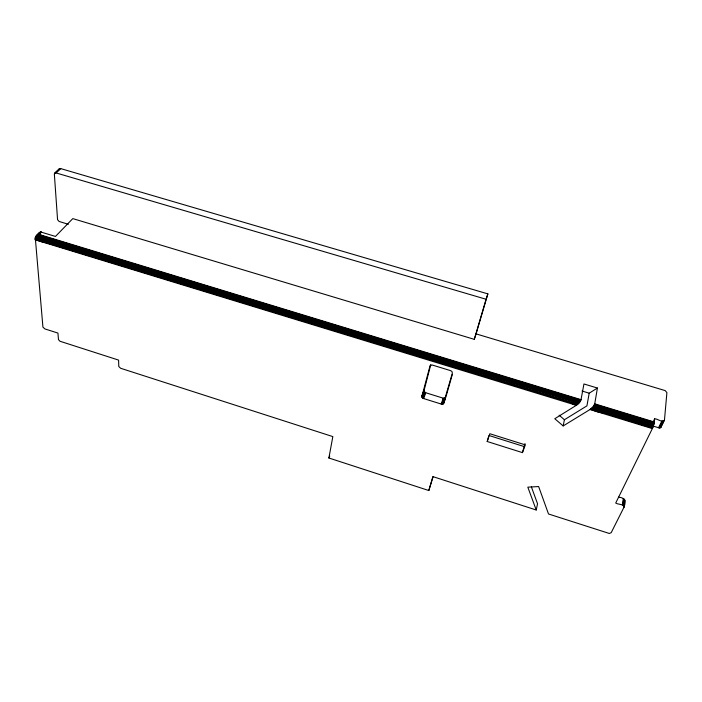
<?xml version="1.0" encoding="UTF-8"?>
<svg xmlns="http://www.w3.org/2000/svg" width="702" height="702" viewBox="0 0 702 702"><rect width="100%" height="100%" fill="white"/><g stroke="black" fill="none" stroke-linecap="round" stroke-linejoin="round"><path stroke-width="1.05" d="M39.566 233.371L39.909 232.371L40.979 232.072L55.458 236.434L72.797 218.612L474.28 339.338L476.088 333.88L487.872 293.884L60.723 168.603L59.494 168.647L58.863 169.515M487.872 293.884L486.082 299.254L55.379 172.727L54.352 174.122L57.564 219.682L59.117 221.463L68.331 224.289M653.711 420.726L654.659 418.804C657.362 418.453 662.319 423.28 664.461 420.156L666.9 392.62L665.215 390.619L476.088 333.88M580.896 400.114L42.55 235.969L41.944 236.89L37.013 235.416L42.234 236.398L574.008 398.587L580.422 401.14L41.944 236.89L36.539 235.767L40.207 232.178L36.539 235.767L573.683 399.798L579.703 402.211L576.298 405.335L554.782 418.734L563.171 425.938L589.996 409.529L593.006 406.941L594.734 403.834L597.42 388.039L583.941 383.968L581.019 399.649L579.703 402.211L36.109 236.17L39.909 232.371L35.276 237.671L42.927 327.106L44.849 328.905L57.933 333.081L58.477 339.636L59.96 341.242L118.594 360.1L118.787 366.514L120.656 368.278L332.836 436.6L328.887 458.002L428.817 490.531L432.906 476.614L536.223 510.003L527.825 487.162L538.636 486.547L548.508 513.978L609.354 533.485L611.205 532.651L623.938 507.335C624.078 503.659 617.637 504.72 615.715 503.036L652.588 428.088L654.053 423.639L654.659 418.804M421.823 396.63L430.15 365.426L432.441 365.075L450.587 370.638L451.904 371.446L452.378 373.052L443.445 403.738L441.198 404.036L423.631 398.56L421.823 396.63L423.973 390.83L430.8 364.505M624.043 506.993C626.324 500.833 625.061 497.665 618.462 497.191M566.9 397.727L573.859 399.175L580.089 401.676L573.683 399.798L573.499 400.438L579.273 402.746L573.297 401.096L35.741 236.618L39.698 232.643L36.109 236.17L41.681 237.434L40.883 240.444L577.316 404.615L35.1 239.303L40.856 241.549L46.63 242.778M622.911 505.37L623.709 498.894M623.323 505.624L624.122 499.148M623.666 505.931L624.455 499.455M623.902 506.274L624.692 499.798M623.938 507.335L624.824 500.157M622.428 505.177L623.227 498.701M597.42 388.039L589.197 393.19L586.933 405.861L564.408 419.743L563.171 425.938M536.223 510.003L537.539 503.755L531.388 486.907M488.618 436.477L487.206 441.505L522.437 452.614L524.991 443.585M603.974 413.224L596.875 411.626L590.514 409.196L597.086 411.118L598.508 406.695L594.155 405.326L598.657 406.107L654.176 423.043M661.1 426.877L660.082 427.851L658.555 427.737L592.541 407.45L653.518 425.596M452.325 374.482L445.709 397.586M433.099 476.632L428.817 490.531M474.28 339.338L486.082 299.254M35.126 239.794L576.298 405.335L572.446 403.58L573.499 400.438M487.206 441.505L489.821 433.739L525.333 444.892L522.437 452.614M442.672 404.115L444.682 398.253L445.454 397.876L443.445 403.738M443.094 403.966L445.103 398.104M443.699 403.448L445.533 398.218M441.198 404.036L443.216 398.183L444.682 398.253M441.698 404.15L443.717 398.288M442.199 404.176L444.217 398.315M423.148 398.367L425.289 392.558L423.973 390.83M423.631 398.56L425.763 392.751L443.216 398.183M422.077 397.411L424.219 391.611M422.35 397.78L424.499 391.979M422.718 398.104L424.859 392.295M421.858 396.244L424.008 390.452M421.893 397.025L424.043 391.225M328.887 458.002L329.729 456.116M658.555 427.737L661.907 421.016M659.09 427.86L662.442 421.139M659.608 427.904L662.969 421.174M660.082 427.851L663.443 421.121M660.485 427.711L663.846 420.989M660.801 427.5L664.461 420.156M37.013 235.416L40.567 232.072L37.513 235.109L41.944 236.89M42.55 235.969L38.575 234.635L39.119 234.459L42.55 235.969L38.04 234.845L40.979 232.072L38.04 234.845L42.234 236.398M37.513 235.109L40.567 232.072M54.493 173.35L59.494 168.647M54.37 173.71L59.863 168.533M55.791 172.71L60.275 168.515M56.239 172.797L60.723 168.603M36.829 235.872L35.451 237.118L41.076 239.224L578.817 403.255L573.297 401.096M38.575 234.635L41.418 232.16L39.119 234.459L581.019 399.649M654.273 422.49L598.771 405.572L594.418 404.8L598.657 406.107M653.904 424.28L598.35 407.318L593.436 406.405L653.72 424.929M598.165 407.967L593.006 406.941L597.964 408.634M567.076 397.104L580.694 400.614L574.131 398.052M572.656 403.009L577.825 404.194L35.179 238.232L40.883 240.444L35.118 238.777L40.856 241.014M597.744 409.292L592.049 407.932L653.071 426.904M41.444 238.004L35.741 236.618L39.584 232.976L35.451 237.118L41.242 238.61M572.876 402.395L578.325 403.747L573.086 401.755M597.525 409.933L591.549 408.388L652.834 427.518M41.076 239.224L35.276 237.671L40.962 239.838M597.305 410.547L591.031 408.81L652.588 428.088M582.002 391.005L589.197 393.19M594.734 403.834L654.334 421.999M654.053 423.639L598.508 406.695L593.822 405.87L598.35 407.318M589.996 409.529L652.351 428.597M594.62 404.291L598.771 405.572M488.899 435.477L523.903 446.481M572.446 403.58L576.807 405.001M425.289 392.558L425.763 392.751M559.117 415.18L564.408 419.743"/></g></svg>
